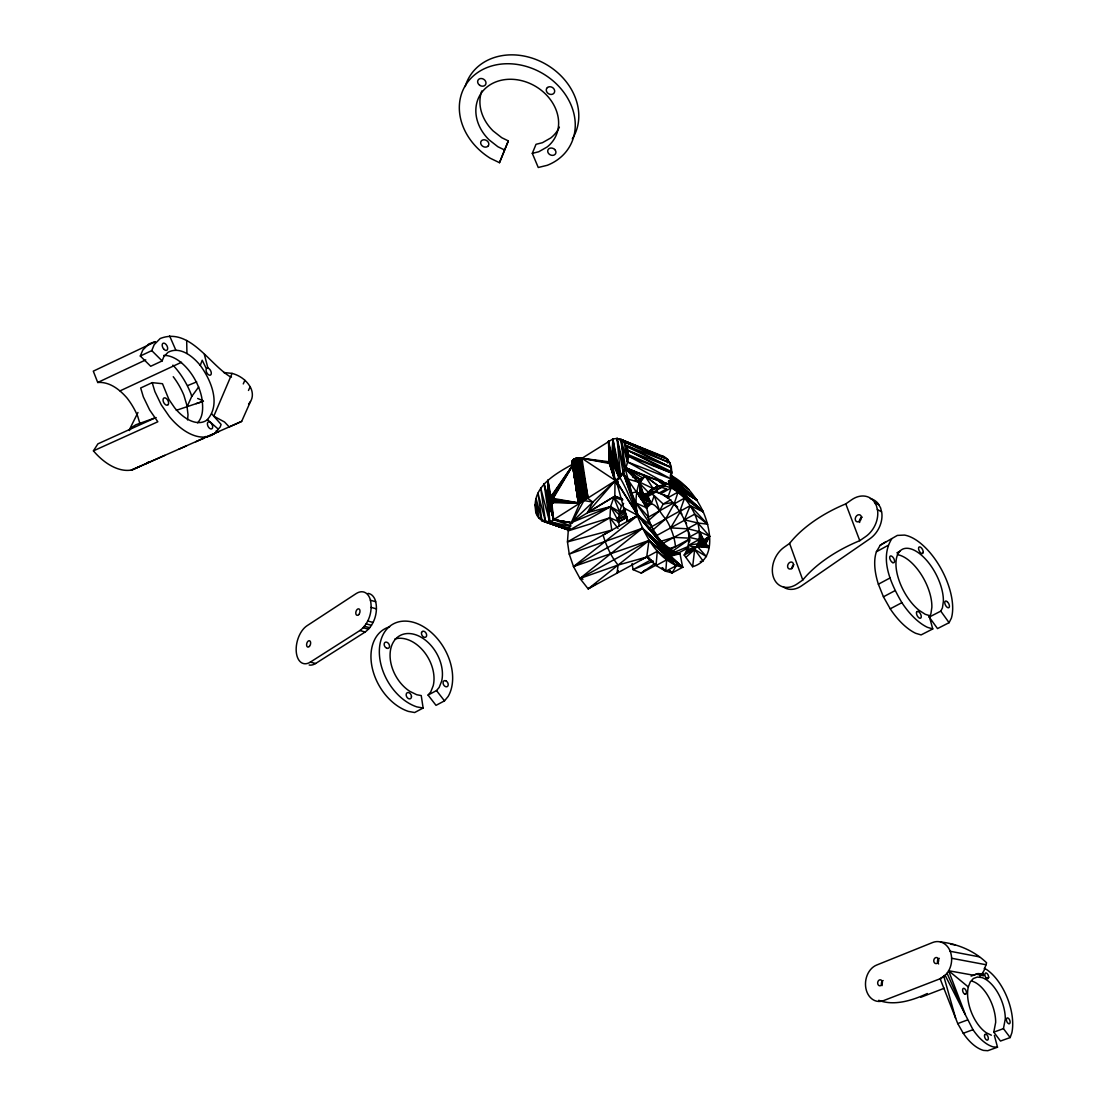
<?xml version="1.0" encoding="UTF-8"?>
<svg xmlns="http://www.w3.org/2000/svg" width="1106" height="1106" viewBox="0 0 1106 1106"><rect width="100%" height="100%" fill="white"/><g stroke="black" fill="none" stroke-linecap="round" stroke-linejoin="round"><path stroke-width="1.5" d="M572.894 463.068L573.475 466.4L572.894 463.068L573.848 463.566C556.664 473.174 532.069 485.99 535.498 509.769C535.733 518.769 545.908 525.613 553.65 519.709L571.263 522.64L614.839 496.193L615.005 480.93L612.821 463.663L614.286 460.207L612.862 438.999L617.065 438.46L620.936 439.441L664.222 456.723C673.637 462.419 672.738 475.691 669.019 484.566C654.503 478.995 639.641 474.391 625.554 467.741L620.936 439.441L658.775 455.078L617.065 438.46L620.494 475.856L571.263 522.64L568.263 530.866L567.461 541.899L569.244 554.092L573.516 566.576L579.973 578.452L588.143 588.862L657.268 551.286L676.402 565.608L682.665 567.309L679.996 553.691L668.95 550.65L637.899 515.465L616.457 481.221C627.337 471.792 634.512 449.548 620.936 439.441L624.461 469.801L617.065 438.46L620.19 439.87M667.706 462.515L667.485 459.17L620.936 439.441L627.475 461.921L665.37 483.059L664.512 485.769L660.559 487.622L645.075 475.981L640.374 479.866C635.673 491.188 634.72 503.548 637.899 515.465L573.516 566.576L648.973 540.502L646.706 557.037L656.052 565.539L665.812 571.249L672.089 572.936L676.402 565.608C642.13 549.364 637.761 507.253 620.134 477.972L619.097 477.585L614.024 458.534L612.489 457.359L612.862 438.999L581.936 458.326C578.618 457.359 573.185 457.856 572.037 461.672L578.3 502.013L579.89 503.133L586.816 497.659L592.816 502.083L587.562 512.548L610.595 506.617L619.526 511.732L618.586 521.59L619.319 526.332M677.66 507.115L674.148 503.935L678.047 492.059L668.923 482.99L668.992 484.29L668.688 481.138L678.337 490.4L680.784 490.746L696.863 500.05L679.913 485.52L670.388 475.138C685.402 482.893 696.116 496.801 703.209 511.843L678.047 492.059L671.231 487.829L668.881 484.262L668.798 482.064L669.019 484.566L665.37 483.059L669.089 484.317L684.531 498.129L703.209 511.843C710.743 529.069 716.384 559.802 692.633 566.714L684.172 555.032C697.112 534.295 681.047 508.027 664.181 494.534M674.148 503.935L684.531 498.129C694.181 509.507 700.775 524.424 699.103 539.562L688.637 545.217C694.444 549.074 713.093 546.876 702.296 539.272C697.112 541.94 705.296 549.115 709.278 547.332L705.752 543.834L701.204 545.866M681.918 514.083L679.844 511.414L690.227 505.649L703.209 511.843L680.784 490.746L681.393 488.866L679.913 485.52L676.955 487.193M668.688 481.138L678.047 492.059L681.158 490.276L678.213 491.852L681.158 490.276L696.863 500.05L677.909 484.276L676.803 484.552L676.195 486.433L678.047 492.059L667.678 497.894C662.397 494.258 656.162 490.815 649.512 491.866M661.72 568.207L665.812 571.249L676.402 565.608C668.798 561.198 656.259 542.355 675.531 552.447C649.042 535.829 632.549 507.156 616.457 481.221L581.936 458.326L588.046 497.963L580.691 457.995L586.816 497.659L583.968 500.548L571.733 522.792L553.65 519.709L544.055 483.64L549.571 521.562L570.24 528.792M664.43 553.097L668.95 550.65C671.342 552.17 670.858 558.226 667.319 555.806L648.973 540.502L579.973 578.452L582.986 579.254M617.065 438.46L623.3 473.313C625.125 474.101 648.78 514.152 644.079 494.451C642.614 492.018 639.144 493.608 640.346 496.304C643.526 502.981 648.489 508.884 648.171 516.751C651.379 529.677 659.867 540.101 668.287 550.041L664.042 552.751M664.43 482.741L664.512 485.769C652.125 483.709 645.323 497.23 646.734 507.875L635.922 502.995L623.3 473.313L625.554 467.741L660.489 481.359L664.512 485.769L671.231 487.829L667.678 497.894L663.876 494.769M657.268 551.286L656.052 565.539L666.642 559.857L665.812 571.249L662.411 567.599M187.55 419.921L188.02 414.778L186.873 405.183L183.873 395.215A49.424 28.95 62.2 0 0 173.227 376.704M980.054 976.239L980.234 974.58L981.962 973.916L984.05 970.543L986.593 962.787C974.151 950.773 957.602 943.819 940.487 941.966M692.633 566.714L694.679 549.405L697.084 546.184L699.103 539.562L688.927 537.322L689.55 541.843M614.646 458.838L611.812 457.442L608.59 441.018L609.047 462.64L615.005 480.93L619.153 487.87M553.774 497.838L550.912 496.539L547.912 480.419L549.571 521.562L570.627 526.58M551.631 503.507L548.452 502.359C555.558 507.751 553.47 488.811 548.355 499.801L553.332 502.359M668.577 548.327L668.287 550.041L663.766 552.488M678.047 492.059L678.337 490.4L703.209 511.843L680.287 490.995M891.671 538.94C879.159 559.069 891.229 584.355 901.888 602.673A52.079 25.479 62 0 0 927.381 627.309L932.759 628.941L929.054 615.489L925.224 614.286L919.003 610.263A37.203 18.194 62 0 1 895.957 563.092A37.203 18.194 62 0 1 920.316 554.203A37.203 18.194 62 0 1 943.377 601.374L942.423 607.927L940.777 611.134L929.22 617.093L937.515 628.581L949.086 622.678L951.367 618.171A52.079 25.479 62 0 0 940.653 568A52.079 25.479 62 0 0 904.473 535.083L897.339 535.415L880.224 545.244L876.408 551.77A51.871 25.632 62 0 0 878.371 584.217L883.431 596.811L890.219 608.812A51.871 25.632 62 0 0 915.685 633.296L921.091 634.913L932.759 628.941M572.037 461.672L578.3 502.013L585.364 497.534L579.268 457.87L586.816 497.659L578.065 501.281L572.037 461.672L576.71 489.239M614.093 463.525L609.13 460.815L610.471 458.299L612.489 457.359M623.632 503.368L621.531 505.912L619.526 511.732L613.802 497.437L622.747 499.981M679.844 511.414L684.531 498.129M972.298 981.229A30.788 16.258 68.5 0 1 995.677 1022.359L993.782 1032.147L1000.488 1041.05L1010.165 1037.566L1011.852 1032.81A43.245 22.673 68.4 0 0 986.759 969.644L984.243 968.358M993.782 1032.147L1003.446 1028.635L1005.299 1018.833A30.885 16.189 68.4 0 0 981.852 977.552L977.303 977.054L973.349 978.534L970.28 981.907L968.303 986.967A30.885 16.189 68.4 0 0 986.441 1032.852L991.363 1035.202M139.702 466.497L131.973 469.926A53.71 32.433 61.7 0 1 93.429 450.861L157.826 421.773L149.669 409.994L143.338 396.888L140.669 387.985L152.199 382.648L162.485 383.713L168.872 399.39L174.651 407.81A39.152 22.396 62.6 0 0 206.974 420.031C221.394 404.492 211.094 380.118 200.269 365.395L202.204 360.224L206.393 368.74A3.843 2.157 62.8 0 0 206.905 372.888A3.843 2.157 62.8 0 0 210.071 375.183L210.596 374.975A3.843 2.157 62.8 0 0 210.9 371.312A3.843 2.157 62.8 0 0 207.942 368.132L204.361 354.473M559.387 127.162A42.913 35.53 30.1 0 1 550.747 137.96L542.438 142.702L536.023 144.305L532.304 153.361L538.249 167.49L547.235 165.306A60.401 49.825 29.8 0 0 560.714 88.466A60.401 49.825 29.8 0 0 471.709 77.475A60.401 49.825 29.8 0 0 490.304 158.269L499.483 162.693L508.331 140.904L501.778 137.725L493.124 130.923A42.913 35.53 30.1 0 1 481.801 90.969M508.331 140.904L499.483 162.693M155.075 341.685L148.812 343.925L142.785 350.049L140.31 356.021L150.692 366.28L162.126 360.929L163.84 356.657L168.071 352.261C180.237 345.915 192.859 356.353 200.269 365.395M140.31 356.021L151.757 350.616L154.204 344.643L160.19 338.519C189.361 327.003 209.366 364.344 230.49 376.883L231.486 377.022M248.587 403.953A23.447 17.129 23.7 0 0 250.813 388.012C247.122 380.658 239.947 375.459 232.08 373.399L213.79 416.202L224.532 421.994L229.232 426.944L241.661 421.4L250.468 401.575M579.89 503.133L571.263 522.64L610.595 506.617L613.802 497.437L621.531 505.912M248.477 390.459L250.094 386.851M243.265 383.92L244.882 380.326M187.052 406.704L191.725 396.46L198.679 386.948M129.084 430.331L137.96 412.497M310.316 662.121L359.892 630.531C369.252 623.48 373.123 610.236 370.123 599.065A20.793 12.304 -74 0 0 356.118 593.618L306.998 625.761A20.35 11.779 -74.7 0 0 296.27 651.932A20.35 11.779 -74.7 0 0 310.316 662.121L315.611 663.489L365.201 631.996C374.547 624.987 378.418 611.742 375.418 600.599A20.751 12.318 -74 0 0 368.146 593.383M929.22 617.093L930.879 613.899L931.86 607.346A37.051 18.304 62 0 0 897.436 554.673M648.033 520.94L659.632 510.834L663.199 504.004L670.858 499.705M618.337 570.724L617.065 573.143L618.102 565.055C610.885 556.359 606.309 545.797 603.088 535.055L611.812 530.092L609.918 517.774L610.595 506.617L568.263 530.866L609.918 517.774L618.586 521.59L610.595 506.617L619.001 514.539M614.991 458.672L611.812 457.442L612.862 438.999L620.494 475.856L625.554 467.741L645.061 475.981L658.36 486.004L651.296 490.041L653.176 488.575L645.061 475.981L639.655 482.562L640.25 494.617L636.531 491.769L631.803 493.041M674.259 503.603L665.757 518.852L652.858 529.981M622.706 473.091L625.222 468.681L640.374 479.866L637.789 481.801L645.019 476.009L639.655 482.562L640.471 493.953M701.121 545.369L705.6 542.963L709.637 536.286L697.914 522.986L684.379 519.848L690.227 505.649L707.564 524.189L697.914 522.986L687.49 528.682L689.826 535.055M940.128 978.603C950.593 973.985 954.284 960.146 949.736 950.137A19.037 15.194 -81.7 0 0 932.593 942.533L876.574 965.082A18.705 14.572 -82.3 0 0 865.901 988.446A18.705 14.572 -82.3 0 0 883.57 1000.612L940.39 978.644L945.091 975.243L972.99 1029.686A43.245 22.673 68.4 0 0 993.285 1046.912L997.515 1047.216L994.377 1035.437M553 497.659L573.848 463.566L550.912 496.539L554.106 497.686M552.641 497.05L573.848 463.566L551.562 496.47M93.429 450.861L97.895 443.865L155.863 417.584M552.157 496.649L573.848 463.566L553.207 498.419L578.217 502.843L553.111 500.216M640.858 493.483L639.655 482.562L642.697 477.944L625.554 467.741L640.374 479.866L632.604 476.893M574.899 459.806L577.747 457.953L583.83 497.617L578.231 500.493L580.899 498.377L585.364 497.534L577.747 457.953L572.189 460.87L578.3 502.013L586.816 497.659L578.922 502.636L578.369 499.29M147.292 463.124L147.527 462.792A7.673 5.157 25.5 0 0 148.439 461.769M129.291 430.552L131.738 427.345L135.914 424.745L155.725 417.639M668.646 496.663L667.678 497.894L667.319 495.64M444.474 700.872L448.165 696.434A46.798 32.682 60.3 0 0 427.732 629.549A46.798 32.682 60.3 0 0 379.759 645.545A46.798 32.682 60.3 0 0 416.838 706.886L423.128 708.034L421.234 695.577L416.741 694.734L409.897 691.388A33.429 23.35 60.3 0 1 390.847 648.406A33.429 23.35 60.3 0 1 422.589 638.134A33.429 23.35 60.3 0 1 441.667 681.116L439.179 687.407L436.511 690.573L428.077 695.08L436.013 705.351L444.474 700.872L436.511 690.573M428.077 695.08L430.746 691.927L433.234 685.637A33.304 23.378 60.2 0 0 423.695 651.323A33.304 23.378 60.2 0 0 394.911 638.978M197.601 422.824C203.877 416.008 203.034 405.639 201.665 397.137A39.028 22.521 62.5 0 0 163.785 355.413M700.54 544L709.637 536.286L699.393 531.654L687.49 528.682M613.761 463.594L609.005 461.755L581.936 458.326L609.268 463.428L610.788 464.603L612.821 463.663L619.097 477.585L623.3 473.313L629.895 486.032M640.982 499.539L649.346 493.29L625.222 468.681L637.899 515.465L666.282 549.488L663.448 551.106M646.333 508.152L651.351 503.576L654.213 495.64L651.489 493.981M685.858 557.369L694.679 549.405L706.485 556.608L697.084 546.184L687.185 549.917M620.494 475.856L623.3 473.313L634.844 504.239M204.707 437.423L202.91 438.584M666.282 549.488L642.365 528.267L579.973 578.452L618.102 565.055L646.706 557.037L649.83 558.323M648.171 516.751L635.922 502.995L651.351 525.848L637.899 515.465L569.244 554.092L642.365 528.267L666.655 555.198L648.973 540.502L588.143 588.862L596.549 583.595M638.895 480.834L645.019 476.009M700.029 543.198L709.637 536.286L705.752 543.834L702.752 545.438M645.199 570.032L641.259 573.088L633.047 569.618L632.093 563.507M648.157 495.391L653.328 491.603M789.601 543.419L784.085 547.29A22.784 17.24 -64.6 0 0 773.536 577.512A22.784 17.24 -64.6 0 0 797.191 583.899L802.776 580.028A94.687 47.088 -21 0 1 859.777 540.668L865.556 536.673A23.295 17.848 -62.1 0 0 877.666 510.875L876.422 505.677L873.961 501.336A23.295 17.848 -62.1 0 0 851.496 499.871L845.786 503.88A93.747 48.07 -21.1 0 0 789.601 543.419L802.776 580.028M654.89 563.535L641.259 573.088L656.314 564.972M672.794 550.995L689.591 539.216M639.862 497.327L644.079 494.451L649.346 493.29L645.6 497.866L642.614 499.566M640.402 498.129L649.346 493.29L643.415 493.829L640.429 495.529M676.236 489.142L680.48 486.267L696.863 500.05L681.255 489.958L678.324 491.534M675.711 488.34L679.913 485.52M145.854 463.76L147.527 462.792M676.485 486.751L679.264 484.898L671.245 477.502M649.194 491.202L653.176 488.575L635.19 480.032M639.932 495.225L642.71 493.4L639.655 482.562L627.987 479.036M578.231 500.493L582.309 497.907L574.83 458.714L572.742 460.068L578.784 499.718L582.309 497.907L576.226 458.243L572.742 460.068L579.696 499L573.641 459.336L580.899 498.377L578.784 499.718L572.189 460.87L576.226 458.243L583.83 497.617L578.065 501.281M617.245 518.133L625.664 512.659M665.218 554.23L669.531 551.424L679.996 553.691L667.264 557.009M675.821 486.281L678.586 484.483L670.208 476.589M664.678 553.429L668.95 550.65M699.407 542.548L709.637 536.286L705.296 542.064L700.803 544.484M639.24 494.949L642.019 493.193L639.655 482.562L643.415 493.829L640.526 495.612M675.144 486.018L677.909 484.276L671.176 477.64M650.743 490.082L653.176 488.575L650.204 490.262M664.775 551.382L667.582 549.627L637.899 515.465L623.66 507.834L627.392 521.313L637.899 515.465L656.038 534.544M880.224 545.244L885.92 541.691M639.42 496.815L643.747 494.133L649.346 493.29L640.664 498.626M618.835 514.11L625.927 509.714M622.208 498.806L614.839 496.193L587.562 512.548L615.005 480.93L620.134 477.972M674.522 485.963L677.314 484.304L671.37 478.069M664.084 551.134L666.904 549.433L637.899 515.465L623.3 473.313M648.628 494.05L653.01 491.451M699.49 540.945L702.296 539.272L699.393 531.654L688.927 537.322L689.508 540.682M878.731 1000.308C894.381 1006.322 912.989 1000.239 927.326 993.52M700.057 541.138L702.946 539.465L699.393 531.654L700.637 540.737L699.103 539.562L701.066 543.295L688.637 545.217M618.199 522.198L627.143 517.069M646.526 505.94C654.558 498.115 660.697 514.719 665.757 518.852C670.941 527.313 674.549 536.728 675.476 546.64L667.347 549.198M698.951 542.175L703.292 539.673L699.393 531.654L700.845 540.074M651.531 489.944L658.36 486.004L651.282 490.041L660.559 487.622M639.724 495.101L642.71 493.4M639.282 496.691L643.747 494.133M639.614 496.995L644.079 494.451M640.208 497.769L644.674 495.225M654.13 491.672L661.595 487.428L666.711 488.824L658.913 493.124L656.798 491.23M642.572 500.368L645.558 498.668L647.148 499.884L644.425 500.078L646.734 507.875L636.531 491.769L640.208 495.419M619.18 514.719L624.987 511.428M660.849 493.705L671.231 487.829L669.006 483.654M674.95 485.949L677.909 484.276M675.628 486.156L678.586 484.483M674.826 487.414L679.264 484.898M698.881 540.917L701.702 539.327L699.393 531.654L703.623 539.88L699.13 542.286M676.043 488.769L680.48 486.267M618.282 522.239L627.296 517.152M646.844 506.119L651.351 503.576L647.646 495.944M676.499 489.626L680.937 487.11L696.863 500.05L681.365 489.64L676.927 491.811M676.803 490.511L681.241 487.995L696.863 500.05L670.388 475.138L688.914 489.571M676.941 491.368L681.393 488.866L696.863 500.05M678.393 491.313L681.365 489.64M647.591 517.58L673.637 502.995M573.516 566.576L642.365 528.267L665.771 549.765M650.687 527.216L681.172 510.295L670.623 527.894L687.711 528.82M619.305 512.258L625.222 508.981M647.231 496.815L657.171 491.313M616.664 482.022L627.309 521.313L637.899 515.465M655.54 536.189L684.669 520.166M876.408 551.77L887.897 545.465M661.844 543.958L688.015 529.677M896.897 552.862L899.759 551.313M663.89 551.078L666.904 549.433M664.568 551.258L667.582 549.627M651.13 559.83L633.047 569.618L653.314 561.129M669.96 549.627L689.577 539.009M665.01 553.857L669.531 551.424M665.48 554.728L670.001 552.281L679.996 553.691L670.43 554.894L665.923 556.995M665.798 555.641L670.319 553.194L679.996 553.691L670.443 554.493L665.936 556.76M665.936 556.525L670.471 554.078L679.996 553.691M667.416 556.525L670.43 554.894L665.909 557.161M667.195 557.203L670.222 555.571L682.665 567.309L672.089 572.936L669.517 570.696M699.31 540.889L702.296 539.272M699.96 541.083L702.946 539.465M677.204 553.733L688.927 547.429M698.798 542.092L703.292 539.673M699.78 542.88L704.273 540.475M700.347 543.627L704.84 541.221M684.172 555.032L694.679 549.405L703.153 561.129L700.292 561.558M702.739 546.226L705.725 544.622L709.278 547.332L697.084 546.184L686.591 551.825L694.679 549.405M702.531 546.889L705.531 545.286L709.278 547.332L704.674 546.046M878.371 584.217L889.998 577.982M648.448 493.705L652.941 491.313M883.431 596.811L895.072 590.618M423.128 708.034L414.653 712.527L408.363 711.393A46.618 32.724 60.2 0 1 372.252 667.955A46.618 32.724 60.2 0 1 389.616 626.853M890.219 608.812L901.888 602.673M642.406 500.838L645.337 499.331L647.148 499.884L645.6 497.866L642.572 499.318M618.337 519.281L625.941 515.382L618.213 519.212M647.77 497.092L650.245 502.898L647.204 504.46L651.005 503.368L646.36 505.663M618.42 519.336L626.065 515.465M645.959 505.414L650.535 503.092L647.287 495.723M702.282 547.235L705.172 545.77L709.278 547.332M642.586 500.133L645.558 498.668M617.01 520.179L626.273 515.59M648.406 493.414L651.42 491.935M702.587 546.696L705.531 545.286M155.089 341.851L93.291 371.16L97.729 382.482C109.605 381.542 119.683 389.561 127.052 398.049A48.802 29.558 61.7 0 1 137.711 416.257L139.826 423.335M676.886 490.995L681.393 488.866M97.729 382.482L145.757 359.892M640.844 499.152L645.462 496.995M181.522 362.27L120.042 390.874M676.665 490.124L681.241 487.995M702.739 546.005L705.725 544.622M640.54 559.816L646.706 557.037L653.522 562.111M665.881 556.152L670.471 554.078M195.762 441.764L203.269 438.432M178.757 449.271L186.32 445.912M164.794 455.354L131.172 470.244L241.661 421.4M217.813 431.962L206.684 436.898L205.937 436.4L206.324 437.064M665.66 555.253L670.319 553.194M219.099 431.409L217.288 432.211A7.756 5.378 25 0 0 216.278 430.759M700.983 544.981L705.6 542.963M673.734 552.571L688.056 546.571M187.716 385.565L196.688 381.888M206.794 368.298L207.942 368.132M920.842 997.266L944.289 988.239M985.391 978.658L988.57 977.441M971.137 976.114L977.925 973.557L981.962 973.916M940.874 978.879L940.128 978.755L957.741 1023.575L967.473 1019.967M957.741 1023.575L963.257 1033.267L972.99 1029.686M997.515 1047.216L987.782 1050.7L983.538 1050.41A43.106 22.756 68.5 0 1 963.257 1033.267M176.296 410.326L203.463 401.188M196.121 403.649L202.509 401.658M660.918 541.29L673.941 537.364L689.287 538.152M611.812 530.092L567.461 541.899L609.918 517.774L618.033 528.419M532.304 153.361L538.746 151.757L547.083 147.015A43.134 35.586 29.8 0 0 545.714 94.217A43.134 35.586 29.8 0 0 486.999 87.001A43.134 35.586 29.8 0 0 489.17 139.909L497.88 146.739L504.46 149.932M673.347 502.47L663.199 504.004L654.213 495.64L659.632 510.834M703.416 545.894L697.665 544.276L701.536 544.138M223.606 372.501L232.08 373.399M552.806 501.129L578.189 503.009L551.811 502.663L553.65 519.709L570.89 525.765M644.95 499.815L647.148 499.884M552.364 501.958L578.162 503.064M627.309 521.313L626.176 513.585M660.171 482.05L663.476 482.423L661.001 480.211M983.082 973.404L983.607 975.838L976.377 974.151L973.474 975.229L948.602 970.736L965.372 1014.631L947.068 973.266M950.621 944.248L955.211 944.842M702.739 545.493L697.665 544.276L702.103 544.885M553.249 499.29L578.217 502.884M581.936 458.326L609.047 462.64L613.802 464.479M583.968 500.548L592.816 502.083M572.438 523.041L553.65 519.709L548.811 502.967L551.548 504.046M943.847 976.487L955.653 1018.253M571.318 522.903L553.65 519.709L549.309 503.368M951.589 958.266L986.179 964.764M697.665 544.276L702.421 545.189M950.109 951.257L979.418 956.87M554.092 500.064L548.645 498.889L547.912 480.419L550.263 496.843L553.442 497.99M552.06 502.608L548.217 500.728L547.912 480.419L549.088 498.059L553.235 499.013M614.881 461.174L609.447 459.889L608.59 441.018L611.12 457.76L614.286 458.99M612.835 463.76L609.005 461.755L608.59 441.018L609.89 459.031L614.037 460.068M547.912 480.419L549.641 497.368L553.83 498.433M660.351 455.727L664.222 456.723M608.59 441.018L610.471 458.299L614.66 459.46M359.892 630.531L365.201 631.996M363.21 627.738L368.519 629.217M366.183 623.867L371.492 625.346M364.358 626.245L369.667 627.724M367.676 620.964L372.971 622.457M371.118 607.36L376.413 608.894M569.327 530.355L541.954 520.802L537.972 493.096L545.576 521.935L568.47 528.557M370.372 600.199L375.653 601.733M551.147 503.52L548.452 502.359L549.571 521.562L540.668 487.967L545.576 521.935L569.314 530.147L541.954 520.802L536.134 498.695L538.94 518.272L535.29 504.377L536.742 514.497M545.576 521.935L569.258 530.189M618.185 482.05L615.005 480.93L553.65 519.709L549.889 503.548M553.429 500.603L548.645 498.889L553.194 501.295M548.355 499.801L553.124 501.516M552.986 502.428L548.217 500.728L544.055 483.64M553.028 503.299L548.258 501.599L552.198 503.424M549.641 497.368L552.82 498.516M549.088 498.059L553.857 499.774M559.346 525.848L567.198 528.765M618.074 482.092L615.005 480.93L609.655 464.036L612.821 465.253M614.024 465.253L609.268 463.428L613.305 465.253M609.89 459.031L614.646 460.87M614.203 461.727L609.447 459.889L614.272 462.598M609.13 460.815L613.885 462.654M667.651 462.502L667.485 459.17L667.678 462.543L667.485 459.17L624.185 441.902L627.475 461.921L670.9 478.857L628.305 456.045L626.604 445.677L669.932 462.889L671.701 473.091L628.305 456.045M610.471 458.299L613.636 459.543M543.737 520.152L548.535 522.046M554.936 524.562L569.341 530.216M626.604 445.677L628.236 454.635L671.701 473.091L628.014 450.488L671.37 467.631L626.604 445.677L627.475 461.921M609.655 464.036L612.392 465.17M197.656 398.464L202.813 400.621M614.839 496.193L622.609 499.497M624.185 441.902L669.932 462.889M626.964 446.879L671.37 467.631M628.014 450.488L671.619 471.709M1008.755 1023.7L1007.787 1023.064A3.069 1.59 68.7 0 1 1006.419 1019.58A3.069 1.59 68.7 0 1 1007.787 1017.976L1008.257 1018.211A3.069 1.59 68.7 0 1 1010.055 1021.363A3.069 1.59 68.7 0 1 1009.197 1023.741M609.047 462.64L612.987 464.575M877.348 509.562L881.537 511.788M874.583 502.428L878.772 504.668M646.54 500.645L650.245 502.898M667.319 555.806L682.665 567.309L669.835 556.069M668.01 556.221L682.665 567.309L669.324 556.359M669.545 570.959L672.089 572.936L669.42 570.751M668.701 556.401L682.665 567.309M707.564 524.189L694.789 514.124L684.379 519.848L686.55 523.732M658.125 480.529L664.512 485.769L661.595 481.746M948.602 970.736L968.303 986.967M679.015 490.829L703.209 511.843L679.678 491.023M207.389 419.547L218.297 429.169M648.973 540.502L676.402 565.608M659.314 480.944L664.512 485.769M669.642 480.944L676.347 487.304L669.559 480.322L676.195 486.433L670.609 478.359M666.061 554.424L642.365 528.267L665.383 550.263M665.591 553.553L642.365 528.267L665.273 550.608M669.6 480.668L676.347 487.304M665.273 552.654L642.365 528.267L665.162 550.94M151.757 350.616L162.126 360.929M669.614 481.207L677.107 489.032L669.683 481.069M642.365 528.267L665.135 551.756M669.697 481.373L677.688 489.792M211.619 413.755L221.117 424.441L220.205 426.957L214.647 433.4A54.816 31.355 62.6 0 1 169.356 416.561L161.213 404.741L154.881 391.579L152.199 382.648M671.176 478.165L676.803 484.552M640.346 496.304L636.531 491.769L640.664 497.202M671.038 478.331L676.443 485.022M700.61 541.525L699.103 539.562L700.762 542.396M1003.446 1028.635L1010.165 1037.566M676.236 485.658L670.623 478.11L676.208 486.046M940.777 611.134L949.086 622.678M641.729 498.847L646.734 507.875L643.789 500.106M642.392 499.47L646.734 507.875L643.098 499.898M647.494 495.847L651.005 503.368M169.591 335.865L175.923 350.367M613.388 462.93L619.097 477.585L612.862 438.999L613.111 457.525M845.786 503.88L859.777 540.668M613.844 462.073L619.097 477.585L614.286 460.207M614.162 461.147L619.097 477.585M191.725 396.46L191.006 394.026A54.346 31.742 62.3 0 0 172.923 365.118M610.166 464.423L615.005 480.93L612.157 464.202M610.788 464.603L615.005 480.93L611.466 464.52M699.393 531.654L701.204 539.59M688.927 537.322L689.646 540.488M550.525 503.479L553.65 519.709L551.189 503.175M575.231 476.423L575.811 479.755M668.439 481.248L668.992 484.29M577.263 492.585L577.816 495.944L577.415 492.751M639.655 482.562L641.397 493.221M574.83 458.714L580.899 498.377M574.152 471.308L574.65 474.612M575.148 477.903L575.659 481.207M576.157 484.497L576.655 487.801M578.424 499.345L578.922 502.636M668.881 480.972L669.089 484.317M614.024 458.534L612.862 438.999L613.636 457.925M186.679 340.468L186.942 353.478M465.197 86.558A60.083 49.742 30.1 0 1 541.553 61.936A60.083 49.742 30.1 0 1 572.3 138.886M938.621 963.948A3.069 2.447 -81.7 0 1 939.27 958.335M882.021 985.64A3.014 2.35 -82.4 0 1 883.155 980.566M859.68 522.474A3.747 2.876 -62.1 0 1 859.5 520.719L859.721 519.792A3.747 2.876 -62.1 0 1 862.196 517.096M870.325 498.612A23.226 17.848 -62 0 1 878.15 503.576L880.611 507.903L881.855 513.101A23.226 17.848 -62 0 1 869.786 538.829L801.504 585.89A22.728 17.24 -64.6 0 1 783.352 586.968M791.924 568.664A3.664 2.779 -64.6 0 1 793.804 564.627M315.611 663.489A20.309 11.793 -74.7 0 1 309.155 665.01M988.598 977.123L988.529 977.759A3.055 1.59 67.9 0 1 986.718 978.437A3.055 1.59 67.9 0 1 984.921 975.271L984.865 974.566A3.055 1.59 67.9 0 1 986.746 973.252A3.055 1.59 67.9 0 1 988.598 977.123M984.575 1035.244L984.506 1035.893A3.124 1.645 68.9 0 0 986.4 1039.861A3.124 1.645 68.9 0 0 988.322 1038.423L988.252 1037.677A3.124 1.645 68.9 0 0 986.428 1034.469A3.124 1.645 68.9 0 0 984.575 1035.244M411.473 696.614L411.391 697.361A3.373 2.392 60.9 0 1 408.155 698.425A3.373 2.392 60.9 0 1 406.261 694.07L406.524 693.421A3.373 2.392 60.9 0 1 409.497 693.006A3.373 2.392 60.9 0 1 411.473 696.614M421.552 632.591L421.469 633.323A3.304 2.281 59.7 0 0 423.404 636.849A3.304 2.281 59.7 0 0 426.308 636.531L426.557 635.922A3.304 2.281 59.7 0 0 424.69 631.664A3.304 2.281 59.7 0 0 421.552 632.591M916.556 612.212L916.459 612.876A3.76 1.866 62.4 0 0 918.768 617.673A3.76 1.866 62.4 0 0 921.257 616.747L921.201 615.945A3.76 1.866 62.4 0 0 918.948 611.964A3.76 1.866 62.4 0 0 916.556 612.212M923.233 552.17L923.137 552.806A3.677 1.77 61.7 0 1 920.814 552.945A3.677 1.77 61.7 0 1 918.616 549.046L918.561 548.272A3.677 1.77 61.7 0 1 920.98 547.511A3.677 1.77 61.7 0 1 923.233 552.17M488.354 145.716L487.746 146.393A4.258 3.456 29.8 0 1 481.981 145.674A4.258 3.456 29.8 0 1 481.732 140.531L482.548 140.061A4.258 3.456 29.8 0 1 487.497 141.236A4.258 3.456 29.8 0 1 488.354 145.716M547.442 87.54L546.793 88.245A4.369 3.664 29.9 0 0 547.567 92.932A4.369 3.664 29.9 0 0 552.641 94.148L553.498 93.651A4.369 3.664 29.9 0 0 553.387 88.245A4.369 3.664 29.9 0 0 547.442 87.54M168.236 404.506L167.808 404.962A3.982 2.323 62.4 0 1 163.909 402.861A3.982 2.323 62.4 0 1 163.826 398.077L164.393 397.856A3.982 2.323 62.4 0 1 167.725 400.192A3.982 2.323 62.4 0 1 168.236 404.506M964.971 994.197L964.473 993.948A3.111 1.645 68.2 0 1 962.593 990.008A3.111 1.645 68.2 0 1 964.543 988.64L965.04 989.068A3.111 1.645 68.2 0 1 966.423 992.594A3.111 1.645 68.2 0 1 964.971 994.197M386.837 648.254L386.146 647.909A3.373 2.378 59.3 0 1 384.252 643.554A3.373 2.378 59.3 0 1 387.529 642.6L388.165 643.125A3.373 2.378 59.3 0 1 389.423 646.941A3.373 2.378 59.3 0 1 386.837 648.254M446.271 681.075L445.607 680.743A3.304 2.295 61.2 0 0 443.16 682.098A3.304 2.295 61.2 0 0 444.391 685.844L445.027 686.356A3.304 2.295 61.2 0 0 448.124 685.347A3.304 2.295 61.2 0 0 446.271 681.075M892.625 562.567L891.989 562.152A3.76 1.853 61.6 0 1 889.694 557.369A3.76 1.853 61.6 0 1 892.224 556.567L892.846 557.175A3.76 1.853 61.6 0 1 894.533 561.336A3.76 1.853 61.6 0 1 892.625 562.567M947.165 601.636L946.556 601.235A3.677 1.783 62.5 0 0 944.773 602.507A3.677 1.783 62.5 0 0 946.446 606.613L947.04 607.194A3.677 1.783 62.5 0 0 949.418 606.323A3.677 1.783 62.5 0 0 947.165 601.636M554.673 149.49L553.816 148.812A4.244 3.498 27.4 0 0 548.866 148.771A4.244 3.498 27.4 0 0 548.313 153.098L548.991 153.928A4.244 3.498 27.4 0 0 554.783 154.633A4.244 3.498 27.4 0 0 554.673 149.49M479.88 85.397L478.995 84.692A4.383 3.608 32.3 0 1 478.732 79.3A4.383 3.608 32.3 0 1 484.635 80.005L485.327 80.876A4.383 3.608 32.3 0 1 484.884 85.397A4.383 3.608 32.3 0 1 479.88 85.397M211.84 424.054L211.287 423.225A3.871 2.226 63.5 0 0 208.122 422.036A3.871 2.226 63.5 0 0 207.804 425.81L208.246 426.722A3.871 2.226 63.5 0 0 211.965 428.727A3.871 2.226 63.5 0 0 211.84 424.054M163.605 348.86L163.024 348.003A3.954 2.253 61.7 0 1 162.955 343.344A3.954 2.253 61.7 0 1 166.812 345.542L167.255 346.468A3.954 2.253 61.7 0 1 166.895 350.201A3.954 2.253 61.7 0 1 163.605 348.86M937.943 962.607A3.069 2.447 -81.7 0 0 936.879 957.561A3.069 2.447 -81.7 0 0 933.837 961.501A3.069 2.447 -81.7 0 0 937.943 962.607M881.662 984.824A3.014 2.35 -82.3 0 0 880.68 979.861A3.014 2.35 -82.3 0 0 877.722 983.718A3.014 2.35 -82.3 0 0 881.662 984.824M859.473 521.258A3.76 2.876 -62.1 0 0 860.261 515.064A3.76 2.876 -62.1 0 0 855.27 518.548A3.76 2.876 -62.1 0 0 859.473 521.258M791.62 568.484A3.677 2.779 -64.6 0 0 792.421 562.387A3.677 2.779 -64.6 0 0 787.624 565.733A3.677 2.779 -64.6 0 0 791.62 568.484M358.731 614.604A3.359 1.991 -74 0 0 359.146 609.019A3.359 1.991 -74 0 0 355.786 612.627A3.359 1.991 -74 0 0 358.731 614.604M309.404 646.388A3.277 1.894 -74.7 0 0 309.846 640.899A3.277 1.894 -74.7 0 0 306.611 644.383A3.277 1.894 -74.7 0 0 309.404 646.388"/></g></svg>
